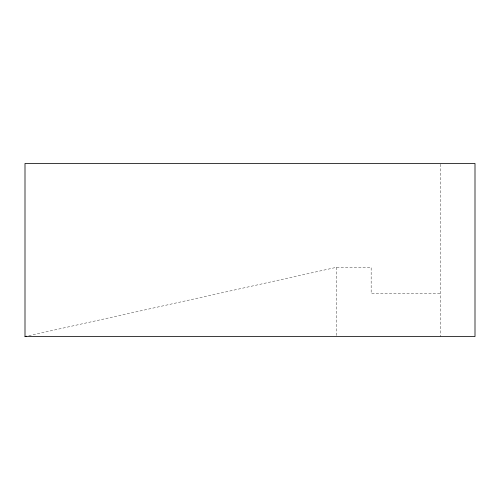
<?xml version="1.0" encoding="UTF-8"?>
<svg xmlns="http://www.w3.org/2000/svg" width="500" height="500" viewBox="0 0 500 500"><rect width="100%" height="100%" fill="white"/><g stroke="black" fill="none" stroke-linecap="round" stroke-linejoin="round"><path stroke-width="0.38" stroke-dasharray="2.5 1.88" d="M28.806 335.694L336.538 267.306L371.156 267.306L371.156 293.506L440.387 293.506M440.387 164.237L440.387 336.538M336.538 267.306L336.538 336.538"/><path stroke-width="0.75" d="M25 336.538L475 336.538L475 163.463L25 163.463L25 336.538L26.525 336.2"/></g></svg>
